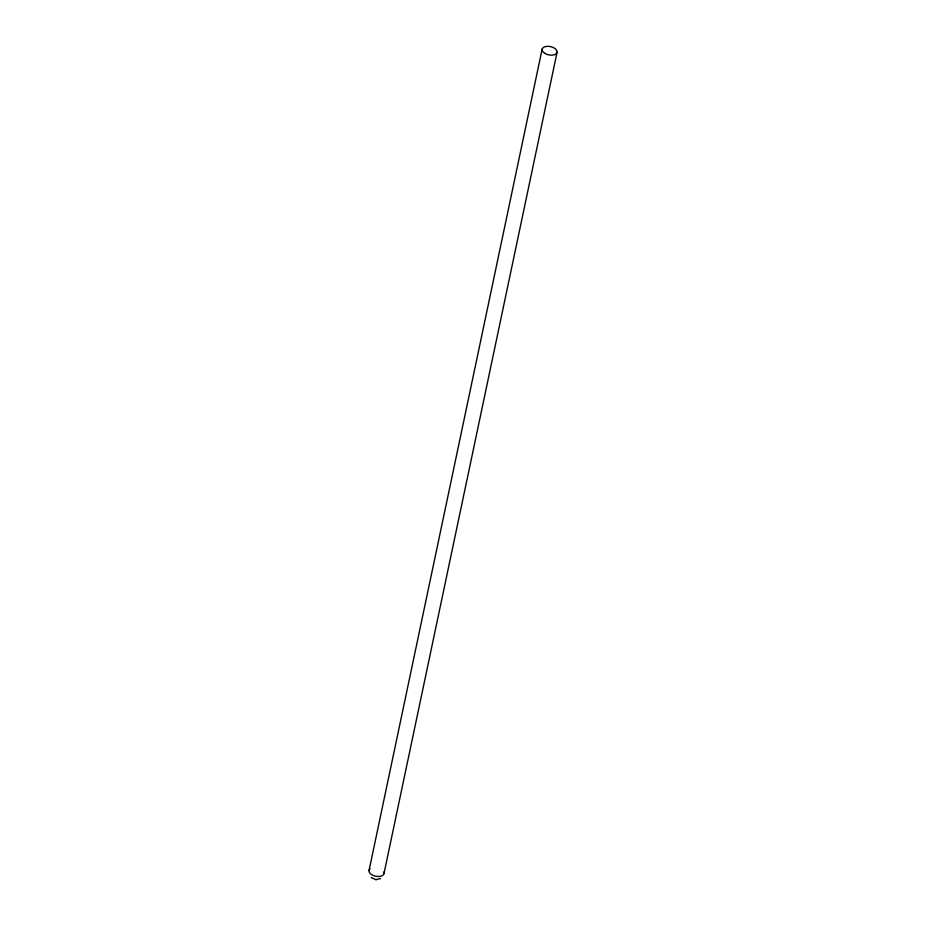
<?xml version="1.0" encoding="UTF-8"?>
<svg xmlns="http://www.w3.org/2000/svg" width="926" height="926" viewBox="0 0 926 926"><rect width="100%" height="100%" fill="white"/><g stroke="black" fill="none" stroke-linecap="round" stroke-linejoin="round"><path stroke-width="1.39" d="M369.046 870.533L542.115 49.205M383.989 873.6L557.07 52.284M380.551 878.543L375.921 879.677M376.002 879.677L371.187 877.535M383.792 872.014A7.639 4.248 11.9 0 1 375.516 876.193A7.639 4.248 11.9 0 1 370.018 868.97M544.847 53.395A7.628 4.248 11.9 0 0 557.024 52.493A7.628 4.248 11.9 0 0 546.93 46.335A7.628 4.248 11.9 0 0 544.847 53.395"/></g></svg>
